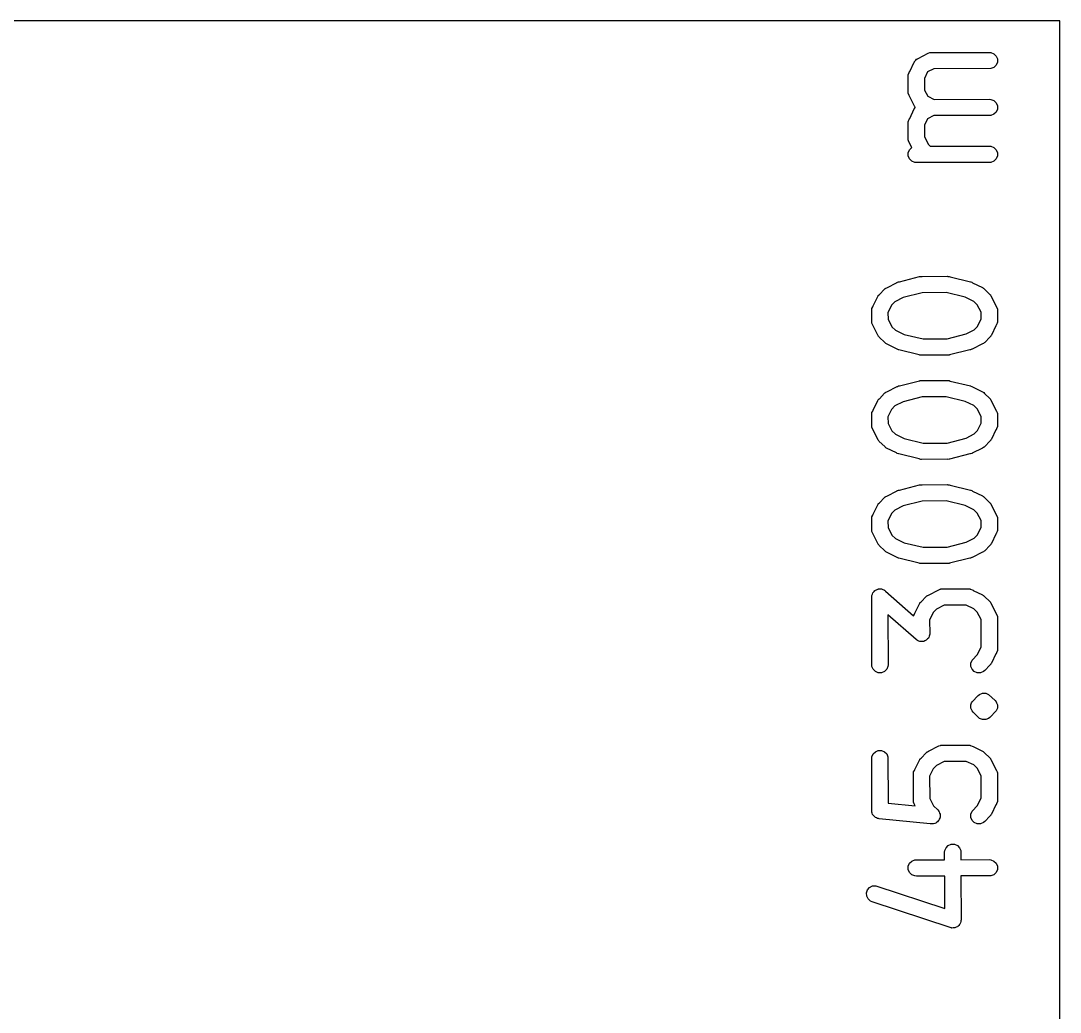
# Model space of a CAD drawing. Extents: x 87 to 387, y -217 to -84.
# Drawn here: x 227.28 to 236.78, y -167.71 to -158.65 of the extents above; entities that cross this region are included whole.
import ezdxf

# ---------------------------------------------------------------- set-up
doc = ezdxf.new("R2010")
doc.units = 0
doc.layers.add('BLACK', color=7, linetype='CONTINUOUS')

msp = doc.modelspace()

# ---------------------------------------------------------------- linework, layer by layer
at = {"layer": 'BLACK', "linetype": 'CONTINUOUS'}
for p, q in [((236.773823, -158.648098), (220.518925, -158.649724)), ((236.778044, -177.54999), (236.773823, -158.648098)), ((235.481071, -158.991872), (235.572456, -158.944813)), ((235.572456, -158.944813), (235.586187, -158.939558)), ((235.586187, -158.939558), (235.588876, -158.939366)), ((235.588876, -158.939366), (235.591365, -158.938336)), ((235.591365, -158.938336), (235.603856, -158.938302)), ((235.603856, -158.938302), (235.615377, -158.937484)), ((235.615377, -158.937484), (235.617721, -158.938265)), ((235.617721, -158.938265), (236.129807, -158.936895)), ((236.129807, -158.936895), (236.144439, -158.938336)), ((236.144439, -158.938336), (236.171475, -158.949535)), ((236.171475, -158.949535), (236.192167, -158.970227)), ((235.402002, -159.111862), (235.443677, -159.025973)), ((235.443677, -159.025973), (235.445217, -159.023526)), ((235.445217, -159.023526), (235.445602, -159.022372)), ((235.445602, -159.022372), (235.446848, -159.020934)), ((235.446848, -159.020934), (235.451509, -159.013531)), ((235.451509, -159.013531), (235.458611, -159.007371)), ((235.458611, -159.007371), (235.464775, -159.000264)), ((235.464775, -159.000264), (235.469774, -158.997689)), ((235.469774, -158.997689), (235.473617, -158.994357)), ((235.473617, -158.994357), (235.481071, -158.991872)), ((236.192167, -159.053563), (236.171475, -159.074255)), ((236.192167, -158.970227), (236.203366, -158.997263)), ((236.203366, -159.026527), (236.192167, -159.053563)), ((236.203366, -158.997263), (236.203366, -159.026527)), ((235.38814, -159.154753), (235.389581, -159.140121)), ((235.389581, -159.140121), (235.390612, -159.137631)), ((235.390612, -159.137631), (235.390803, -159.134944)), ((235.390803, -159.134944), (235.397108, -159.121949)), ((235.397108, -159.121949), (235.40078, -159.113085)), ((235.40078, -159.113085), (235.402002, -159.111862)), ((235.56544, -159.115709), (235.537011, -159.1743)), ((235.621476, -159.086853), (235.56544, -159.115709)), ((236.144439, -159.085454), (235.621476, -159.086853)), ((236.171475, -159.074255), (236.144439, -159.085454)), ((235.389344, -159.286382), (235.38814, -159.154753)), ((235.537011, -159.1743), (235.537996, -159.281932)), ((235.388729, -159.288229), (235.389344, -159.286382)), ((235.389454, -159.298443), (235.388729, -159.288229)), ((235.389581, -159.312242), (235.389454, -159.298443)), ((235.390612, -159.314731), (235.389581, -159.312242)), ((235.390803, -159.317419), (235.390612, -159.314731)), ((235.396058, -159.331151), (235.390803, -159.317419)), ((235.443117, -159.422535), (235.396058, -159.331151)), ((235.537996, -159.281932), (235.566954, -159.338166)), ((235.566954, -159.338166), (235.625998, -159.366815)), ((235.445602, -159.42999), (235.443117, -159.422535)), ((235.448934, -159.433832), (235.445602, -159.42999)), ((235.451509, -159.438832), (235.448934, -159.433832)), ((235.625998, -159.366815), (236.129807, -159.365467)), ((236.129807, -159.365467), (236.144439, -159.366908)), ((236.144439, -159.366908), (236.171475, -159.378107)), ((236.171475, -159.378107), (236.192167, -159.398799)), ((236.192167, -159.398799), (236.203366, -159.425835)), ((236.203366, -159.425835), (236.203366, -159.455099)), ((235.402002, -159.540433), (235.443677, -159.454545)), ((235.443677, -159.454545), (235.445217, -159.452097)), ((235.445217, -159.452097), (235.445602, -159.450944)), ((235.445602, -159.450944), (235.446847, -159.449507)), ((235.446847, -159.449507), (235.451509, -159.442102)), ((235.453394, -159.440467), (235.451509, -159.438832)), ((235.451509, -159.442102), (235.453394, -159.440467)), ((235.621476, -159.515425), (235.565441, -159.544281)), ((236.144439, -159.514026), (235.621476, -159.515425)), ((236.171475, -159.502827), (236.144439, -159.514026)), ((236.192167, -159.482135), (236.171475, -159.502827)), ((236.203366, -159.455099), (236.192167, -159.482135)), ((235.38814, -159.583324), (235.389581, -159.568692)), ((235.389344, -159.714953), (235.38814, -159.583324)), ((235.389581, -159.568692), (235.390612, -159.566202)), ((235.390612, -159.566202), (235.390803, -159.563515)), ((235.390803, -159.563515), (235.397107, -159.550521)), ((235.397107, -159.550521), (235.40078, -159.541656)), ((235.40078, -159.541656), (235.402002, -159.540433)), ((235.565441, -159.544281), (235.537011, -159.602871)), ((235.537011, -159.602871), (235.537996, -159.710503)), ((235.388729, -159.7168), (235.389344, -159.714953)), ((235.389454, -159.727014), (235.388729, -159.7168)), ((235.537996, -159.710503), (235.573454, -159.77936)), ((235.389581, -159.740813), (235.389454, -159.727014)), ((235.390612, -159.743302), (235.389581, -159.740813)), ((235.390803, -159.74599), (235.390612, -159.743302)), ((235.396058, -159.759722), (235.390803, -159.74599)), ((235.420657, -159.807492), (235.396058, -159.759722)), ((235.40078, -159.82737), (235.420657, -159.807492)), ((235.573454, -159.77936), (235.58984, -159.79518)), ((235.58984, -159.79518), (236.129807, -159.794038)), ((236.129807, -159.794038), (236.144439, -159.795479)), ((236.144439, -159.795479), (236.171475, -159.806678)), ((236.171475, -159.806678), (236.192167, -159.82737)), ((235.389581, -159.854406), (235.40078, -159.82737)), ((235.389581, -159.88367), (235.389581, -159.854406)), ((235.40078, -159.910706), (235.389581, -159.88367)), ((236.192167, -159.82737), (236.203366, -159.854406)), ((236.203366, -159.88367), (236.192167, -159.910706)), ((236.203366, -159.854406), (236.203366, -159.88367)), ((235.421472, -159.931398), (235.40078, -159.910706)), ((235.448508, -159.942597), (235.421472, -159.931398)), ((235.46314, -159.944038), (235.448508, -159.942597)), ((236.144439, -159.942597), (235.46314, -159.944038)), ((236.171475, -159.931398), (236.144439, -159.942597)), ((236.192167, -159.910706), (236.171475, -159.931398)), ((235.192187, -161.088743), (235.286742, -161.040052)), ((235.286742, -161.040052), (235.287811, -161.039642)), ((235.287811, -161.039642), (235.288247, -161.03932)), ((235.288247, -161.03932), (235.28949, -161.039)), ((235.28949, -161.039), (235.300473, -161.034797)), ((235.300473, -161.034797), (235.30787, -161.034271)), ((235.30787, -161.034271), (235.492569, -160.986754)), ((235.492569, -160.986754), (235.495105, -160.986378)), ((235.495105, -160.986378), (235.496127, -160.985956)), ((235.496127, -160.985956), (235.498041, -160.985945)), ((235.498041, -160.985945), (235.507113, -160.984604)), ((235.507113, -160.984604), (235.515458, -160.985845)), ((235.515458, -160.985845), (235.748854, -160.984515)), ((235.748854, -160.984515), (235.751407, -160.984766)), ((235.751407, -160.984766), (235.7525, -160.984604)), ((235.7525, -160.984604), (235.754371, -160.985058)), ((235.754371, -160.985058), (235.763486, -160.985956)), ((235.763486, -160.985956), (235.771154, -160.989132)), ((235.771154, -160.989132), (235.95752, -161.034373)), ((235.95752, -161.034373), (235.958599, -161.034758)), ((235.958599, -161.034758), (235.959139, -161.034797)), ((235.959139, -161.034797), (235.960346, -161.035382)), ((235.960346, -161.035382), (235.971366, -161.03932)), ((235.971366, -161.03932), (235.976877, -161.043404)), ((235.976877, -161.043404), (236.068109, -161.087671)), ((235.12467, -161.150755), (235.172012, -161.10172)), ((235.172012, -161.10172), (235.177761, -161.097001)), ((235.177761, -161.097001), (235.179061, -161.095503)), ((235.179061, -161.095503), (235.180474, -161.094775)), ((235.180474, -161.094775), (235.183377, -161.092393)), ((235.183377, -161.092393), (235.192187, -161.088743)), ((235.514956, -161.134491), (235.341584, -161.179094)), ((235.734629, -161.133238), (235.514956, -161.134491)), ((235.908147, -161.17536), (235.734629, -161.133238)), ((236.068109, -161.087671), (236.074405, -161.091634)), ((236.074405, -161.091634), (236.076235, -161.092392)), ((236.076235, -161.092392), (236.077406, -161.093523)), ((236.077406, -161.093523), (236.080552, -161.095503)), ((236.080552, -161.095503), (236.086183, -161.101996)), ((236.086183, -161.101996), (236.13522, -161.149338)), ((235.068669, -161.254719), (235.110344, -161.168831)), ((235.110344, -161.168831), (235.114308, -161.162531)), ((235.114308, -161.162531), (235.115066, -161.160704)), ((235.115066, -161.160704), (235.116196, -161.159533)), ((235.116196, -161.159533), (235.118176, -161.156388)), ((235.118176, -161.156388), (235.12467, -161.150755)), ((235.267103, -161.217448), (235.236859, -161.248775)), ((235.341584, -161.179094), (235.267103, -161.217448)), ((235.988164, -161.214186), (235.908147, -161.17536)), ((236.019492, -161.244431), (235.988164, -161.214186)), ((236.13522, -161.149338), (236.139938, -161.155087)), ((236.139938, -161.155087), (236.141438, -161.156388)), ((236.141438, -161.156388), (236.142165, -161.157801)), ((236.142165, -161.157801), (236.144548, -161.160704)), ((236.144548, -161.160704), (236.148197, -161.169514)), ((236.148197, -161.169514), (236.196889, -161.264069)), ((235.054807, -161.29761), (235.056248, -161.282978)), ((235.055912, -161.381916), (235.054807, -161.29761)), ((235.056248, -161.282978), (235.057279, -161.280488)), ((235.057279, -161.280488), (235.05747, -161.277801)), ((235.05747, -161.277801), (235.063774, -161.264807)), ((235.063774, -161.264807), (235.067447, -161.255942)), ((235.067447, -161.255942), (235.068669, -161.254719)), ((235.236859, -161.248775), (235.20381, -161.316885)), ((235.20381, -161.316885), (235.204599, -161.377046)), ((236.055014, -161.313411), (236.019492, -161.244431)), ((236.055803, -161.373572), (236.055014, -161.313411)), ((236.196889, -161.264069), (236.202144, -161.2778)), ((236.202144, -161.2778), (236.202335, -161.280489)), ((236.202335, -161.280489), (236.203366, -161.282978)), ((236.203366, -161.282978), (236.203559, -161.297719)), ((236.203559, -161.297719), (236.204218, -161.30699)), ((236.204218, -161.30699), (236.203701, -161.30854)), ((236.203701, -161.30854), (236.204807, -161.392848)), ((235.055396, -161.383467), (235.055912, -161.381916)), ((235.056054, -161.392736), (235.055396, -161.383467)), ((235.056248, -161.40748), (235.056054, -161.392736)), ((235.057279, -161.409969), (235.056248, -161.40748)), ((235.05747, -161.412657), (235.057279, -161.409969)), ((235.062725, -161.426389), (235.05747, -161.412657)), ((235.111417, -161.520945), (235.062725, -161.426389)), ((235.204599, -161.377046), (235.240121, -161.446027)), ((236.022755, -161.441681), (236.055803, -161.373572)), ((236.195836, -161.425656), (236.192167, -161.434516)), ((236.202144, -161.412658), (236.195836, -161.425656)), ((236.202335, -161.409968), (236.202144, -161.412658)), ((236.203366, -161.40748), (236.202335, -161.409968)), ((236.204807, -161.392848), (236.203366, -161.40748)), ((235.115066, -161.529754), (235.111417, -161.520945)), ((235.240121, -161.446027), (235.271449, -161.476272)), ((235.271449, -161.476272), (235.351465, -161.515097)), ((235.351465, -161.515097), (235.524983, -161.557219)), ((235.744656, -161.555966), (235.918028, -161.511363)), ((235.918028, -161.511363), (235.992509, -161.473008)), ((235.992509, -161.473008), (236.022755, -161.441681)), ((236.14927, -161.521627), (236.145305, -161.527926)), ((236.190945, -161.435737), (236.14927, -161.521627)), ((236.192167, -161.434516), (236.190945, -161.435737)), ((235.117448, -161.532656), (235.115066, -161.529754)), ((235.118176, -161.53407), (235.117448, -161.532656)), ((235.119674, -161.535369), (235.118176, -161.53407)), ((235.124393, -161.541119), (235.119674, -161.535369)), ((235.173428, -161.58846), (235.124393, -161.541119)), ((235.179061, -161.594955), (235.173428, -161.58846)), ((235.182206, -161.596934), (235.179061, -161.594955)), ((235.183377, -161.598065), (235.182206, -161.596934)), ((235.185204, -161.598822), (235.183377, -161.598065)), ((235.191504, -161.602787), (235.185204, -161.598822)), ((235.282736, -161.647055), (235.191504, -161.602787)), ((235.524983, -161.557219), (235.744656, -161.555966)), ((236.067423, -161.601715), (235.972871, -161.650406)), ((236.076235, -161.598066), (236.067423, -161.601715)), ((236.079139, -161.595682), (236.076235, -161.598066)), ((236.080552, -161.594955), (236.079139, -161.595682)), ((236.081851, -161.593456), (236.080552, -161.594955)), ((236.0876, -161.588739), (236.081851, -161.593456)), ((236.134941, -161.539703), (236.0876, -161.588739)), ((236.141438, -161.53407), (236.134941, -161.539703)), ((236.143417, -161.530924), (236.141438, -161.53407)), ((236.144548, -161.529754), (236.143417, -161.530924)), ((236.145305, -161.527926), (236.144548, -161.529754)), ((235.288247, -161.651138), (235.282736, -161.647055)), ((235.299262, -161.655073), (235.288247, -161.651138)), ((235.300473, -161.655661), (235.299262, -161.655073)), ((235.301013, -161.655699), (235.300473, -161.655661)), ((235.302093, -161.656085), (235.301013, -161.655699)), ((235.488458, -161.701325), (235.302093, -161.656085)), ((235.496127, -161.704502), (235.488458, -161.701325)), ((235.505241, -161.705399), (235.496127, -161.704502)), ((235.507113, -161.705854), (235.505241, -161.705399)), ((235.508205, -161.705691), (235.507113, -161.705854)), ((235.510759, -161.705943), (235.508205, -161.705691)), ((235.744154, -161.704612), (235.510759, -161.705943)), ((235.7525, -161.705854), (235.744154, -161.704612)), ((235.761571, -161.704512), (235.7525, -161.705854)), ((235.763486, -161.704502), (235.761571, -161.704512)), ((235.764507, -161.704079), (235.763486, -161.704502)), ((235.767044, -161.703704), (235.764507, -161.704079)), ((235.951742, -161.656186), (235.767044, -161.703704)), ((235.959139, -161.655661), (235.951742, -161.656186)), ((235.970121, -161.651458), (235.959139, -161.655661)), ((235.971366, -161.651138), (235.970121, -161.651458)), ((235.971801, -161.650815), (235.971366, -161.651138)), ((235.972871, -161.650406), (235.971801, -161.650815)), ((235.192187, -162.041124), (235.286742, -161.992433)), ((235.286742, -161.992433), (235.287811, -161.992023)), ((235.287811, -161.992023), (235.288247, -161.991701)), ((235.288247, -161.991701), (235.28949, -161.991381)), ((235.28949, -161.991381), (235.300473, -161.987178)), ((235.300473, -161.987178), (235.30787, -161.986652)), ((235.30787, -161.986652), (235.492569, -161.939135)), ((235.492569, -161.939135), (235.495105, -161.938759)), ((235.495105, -161.938759), (235.496127, -161.938337)), ((235.496127, -161.938337), (235.498041, -161.938326)), ((235.498041, -161.938326), (235.507113, -161.936985)), ((235.507113, -161.936985), (235.515458, -161.938226)), ((235.515458, -161.938226), (235.748854, -161.936896)), ((235.748854, -161.936896), (235.751407, -161.937147)), ((235.751407, -161.937147), (235.7525, -161.936985)), ((235.7525, -161.936985), (235.754371, -161.937439)), ((235.754371, -161.937439), (235.763486, -161.938337)), ((235.763486, -161.938337), (235.771154, -161.941513)), ((235.771154, -161.941513), (235.95752, -161.986754)), ((235.95752, -161.986754), (235.958599, -161.987139)), ((235.958599, -161.987139), (235.959139, -161.987178)), ((235.959139, -161.987178), (235.960346, -161.987763)), ((235.960346, -161.987763), (235.971366, -161.991701)), ((235.971366, -161.991701), (235.976877, -161.995785)), ((235.976877, -161.995785), (236.068109, -162.040052)), ((235.12467, -162.103136), (235.172012, -162.054101)), ((235.172012, -162.054101), (235.177761, -162.049382)), ((235.177761, -162.049382), (235.179061, -162.047884)), ((235.179061, -162.047884), (235.180474, -162.047156)), ((235.180474, -162.047156), (235.183377, -162.044774)), ((235.183377, -162.044774), (235.192187, -162.041124)), ((235.514956, -162.086872), (235.341584, -162.131475)), ((235.734629, -162.085619), (235.514956, -162.086872)), ((235.908147, -162.127741), (235.734629, -162.085619)), ((236.068109, -162.040052), (236.074405, -162.044015)), ((236.074405, -162.044015), (236.076235, -162.044773)), ((236.076235, -162.044773), (236.077406, -162.045904)), ((236.077406, -162.045904), (236.080552, -162.047884)), ((236.080552, -162.047884), (236.086183, -162.054377)), ((236.086183, -162.054377), (236.13522, -162.101719)), ((235.068669, -162.2071), (235.110344, -162.121212)), ((235.110344, -162.121212), (235.114308, -162.114912)), ((235.114308, -162.114912), (235.115066, -162.113085)), ((235.115066, -162.113085), (235.116196, -162.111914)), ((235.116196, -162.111914), (235.118176, -162.108769)), ((235.118176, -162.108769), (235.12467, -162.103136)), ((235.267103, -162.169829), (235.236859, -162.201156)), ((235.341584, -162.131475), (235.267103, -162.169829)), ((235.988164, -162.166567), (235.908147, -162.127741)), ((236.019492, -162.196812), (235.988164, -162.166567)), ((236.13522, -162.101719), (236.139938, -162.107468)), ((236.139938, -162.107468), (236.141438, -162.108769)), ((236.141438, -162.108769), (236.142165, -162.110182)), ((236.142165, -162.110182), (236.144548, -162.113085)), ((236.144548, -162.113085), (236.148197, -162.121895)), ((236.148197, -162.121895), (236.196889, -162.21645)), ((235.054807, -162.249991), (235.056248, -162.235359)), ((235.055912, -162.334297), (235.054807, -162.249991)), ((235.056248, -162.235359), (235.057279, -162.232869)), ((235.057279, -162.232869), (235.05747, -162.230182)), ((235.05747, -162.230182), (235.063774, -162.217188)), ((235.063774, -162.217188), (235.067447, -162.208323)), ((235.067447, -162.208323), (235.068669, -162.2071)), ((235.236859, -162.201156), (235.20381, -162.269266)), ((235.20381, -162.269266), (235.204599, -162.329427)), ((236.055014, -162.265792), (236.019492, -162.196812)), ((236.055803, -162.325953), (236.055014, -162.265792)), ((236.196889, -162.21645), (236.202144, -162.230181)), ((236.202144, -162.230181), (236.202335, -162.23287)), ((236.202335, -162.23287), (236.203366, -162.235359)), ((236.203366, -162.235359), (236.203559, -162.2501)), ((236.203559, -162.2501), (236.204218, -162.259371)), ((236.204218, -162.259371), (236.203701, -162.260921)), ((236.203701, -162.260921), (236.204807, -162.345229)), ((235.055396, -162.335848), (235.055912, -162.334297)), ((235.056054, -162.345117), (235.055396, -162.335848)), ((235.056248, -162.359861), (235.056054, -162.345117)), ((235.057279, -162.36235), (235.056248, -162.359861)), ((235.05747, -162.365038), (235.057279, -162.36235)), ((235.062725, -162.37877), (235.05747, -162.365038)), ((235.111417, -162.473326), (235.062725, -162.37877)), ((235.204599, -162.329427), (235.240121, -162.398408)), ((236.022755, -162.394062), (236.055803, -162.325953)), ((236.195836, -162.378037), (236.192167, -162.386897)), ((236.202144, -162.365039), (236.195836, -162.378037)), ((236.202335, -162.362349), (236.202144, -162.365039)), ((236.203366, -162.359861), (236.202335, -162.362349)), ((236.204807, -162.345229), (236.203366, -162.359861)), ((235.115066, -162.482135), (235.111417, -162.473326)), ((235.240121, -162.398408), (235.271449, -162.428653)), ((235.271449, -162.428653), (235.351465, -162.467478)), ((235.351465, -162.467478), (235.524983, -162.5096)), ((235.744656, -162.508347), (235.918028, -162.463744)), ((235.918028, -162.463744), (235.992509, -162.425389)), ((235.992509, -162.425389), (236.022755, -162.394062)), ((236.14927, -162.474008), (236.145305, -162.480307)), ((236.190945, -162.388118), (236.14927, -162.474008)), ((236.192167, -162.386897), (236.190945, -162.388118)), ((235.117448, -162.485037), (235.115066, -162.482135)), ((235.118176, -162.486451), (235.117448, -162.485037)), ((235.119674, -162.48775), (235.118176, -162.486451)), ((235.124393, -162.4935), (235.119674, -162.48775)), ((235.173428, -162.540841), (235.124393, -162.4935)), ((235.179061, -162.547336), (235.173428, -162.540841)), ((235.182206, -162.549315), (235.179061, -162.547336)), ((235.183377, -162.550446), (235.182206, -162.549315)), ((235.185204, -162.551203), (235.183377, -162.550446)), ((235.191504, -162.555168), (235.185204, -162.551203)), ((235.282736, -162.599436), (235.191504, -162.555168)), ((235.524983, -162.5096), (235.744656, -162.508347)), ((236.067423, -162.554096), (235.972871, -162.602787)), ((236.076235, -162.550447), (236.067423, -162.554096)), ((236.079139, -162.548063), (236.076235, -162.550447)), ((236.080552, -162.547336), (236.079139, -162.548063)), ((236.081851, -162.545837), (236.080552, -162.547336)), ((236.0876, -162.54112), (236.081851, -162.545837)), ((236.134941, -162.492084), (236.0876, -162.54112)), ((236.141438, -162.486451), (236.134941, -162.492084)), ((236.143417, -162.483305), (236.141438, -162.486451)), ((236.144548, -162.482135), (236.143417, -162.483305)), ((236.145305, -162.480307), (236.144548, -162.482135)), ((235.288247, -162.603519), (235.282736, -162.599436)), ((235.299262, -162.607454), (235.288247, -162.603519)), ((235.300473, -162.608042), (235.299262, -162.607454)), ((235.301013, -162.60808), (235.300473, -162.608042)), ((235.302093, -162.608466), (235.301013, -162.60808)), ((235.488458, -162.653706), (235.302093, -162.608466)), ((235.496127, -162.656883), (235.488458, -162.653706)), ((235.505241, -162.65778), (235.496127, -162.656883)), ((235.507113, -162.658235), (235.505241, -162.65778)), ((235.508205, -162.658072), (235.507113, -162.658235)), ((235.510759, -162.658324), (235.508205, -162.658072)), ((235.744154, -162.656993), (235.510759, -162.658324)), ((235.7525, -162.658235), (235.744154, -162.656993)), ((235.761571, -162.656893), (235.7525, -162.658235)), ((235.763486, -162.656883), (235.761571, -162.656893)), ((235.764507, -162.65646), (235.763486, -162.656883)), ((235.767044, -162.656085), (235.764507, -162.65646)), ((235.951742, -162.608567), (235.767044, -162.656085)), ((235.959139, -162.608042), (235.951742, -162.608567)), ((235.970121, -162.603839), (235.959139, -162.608042)), ((235.971366, -162.603519), (235.970121, -162.603839)), ((235.971801, -162.603196), (235.971366, -162.603519)), ((235.972871, -162.602787), (235.971801, -162.603196)), ((235.192187, -162.993505), (235.286742, -162.944814)), ((235.286742, -162.944814), (235.287811, -162.944404)), ((235.287811, -162.944404), (235.288247, -162.944082)), ((235.288247, -162.944082), (235.28949, -162.943762)), ((235.28949, -162.943762), (235.300473, -162.939559)), ((235.300473, -162.939559), (235.30787, -162.939033)), ((235.30787, -162.939033), (235.492569, -162.891516)), ((235.492569, -162.891516), (235.495105, -162.89114)), ((235.495105, -162.89114), (235.496127, -162.890718)), ((235.496127, -162.890718), (235.498041, -162.890707)), ((235.498041, -162.890707), (235.507113, -162.889366)), ((235.507113, -162.889366), (235.515458, -162.890607)), ((235.515458, -162.890607), (235.748854, -162.889277)), ((235.748854, -162.889277), (235.751407, -162.889528)), ((235.751407, -162.889528), (235.7525, -162.889366)), ((235.7525, -162.889366), (235.754371, -162.88982)), ((235.754371, -162.88982), (235.763486, -162.890718)), ((235.763486, -162.890718), (235.771154, -162.893894)), ((235.771154, -162.893894), (235.95752, -162.939135)), ((235.95752, -162.939135), (235.958599, -162.93952)), ((235.958599, -162.93952), (235.959139, -162.939559)), ((235.959139, -162.939559), (235.960346, -162.940144)), ((235.960346, -162.940144), (235.971366, -162.944082)), ((235.971366, -162.944082), (235.976877, -162.948166)), ((235.976877, -162.948166), (236.068109, -162.992433)), ((235.12467, -163.055517), (235.172012, -163.006482)), ((235.172012, -163.006482), (235.177761, -163.001763)), ((235.177761, -163.001763), (235.179061, -163.000265)), ((235.179061, -163.000265), (235.180474, -162.999537)), ((235.180474, -162.999537), (235.183377, -162.997155)), ((235.183377, -162.997155), (235.192187, -162.993505)), ((235.514956, -163.039253), (235.341584, -163.083856)), ((235.734629, -163.038), (235.514956, -163.039253)), ((235.908147, -163.080122), (235.734629, -163.038)), ((236.068109, -162.992433), (236.074405, -162.996396)), ((236.074405, -162.996396), (236.076235, -162.997154)), ((236.076235, -162.997154), (236.077406, -162.998285)), ((236.077406, -162.998285), (236.080552, -163.000265)), ((236.080552, -163.000265), (236.086183, -163.006758)), ((236.086183, -163.006758), (236.13522, -163.0541)), ((235.068669, -163.159481), (235.110344, -163.073593)), ((235.110344, -163.073593), (235.114308, -163.067293)), ((235.114308, -163.067293), (235.115066, -163.065466)), ((235.115066, -163.065466), (235.116196, -163.064295)), ((235.116196, -163.064295), (235.118176, -163.06115)), ((235.118176, -163.06115), (235.12467, -163.055517)), ((235.267103, -163.12221), (235.236859, -163.153537)), ((235.341584, -163.083856), (235.267103, -163.12221)), ((235.988164, -163.118948), (235.908147, -163.080122)), ((236.019492, -163.149193), (235.988164, -163.118948)), ((236.13522, -163.0541), (236.139938, -163.059849)), ((236.139938, -163.059849), (236.141438, -163.06115)), ((236.141438, -163.06115), (236.142165, -163.062563)), ((236.142165, -163.062563), (236.144548, -163.065466)), ((236.144548, -163.065466), (236.148197, -163.074276)), ((236.148197, -163.074276), (236.196889, -163.168831)), ((235.054807, -163.202372), (235.056248, -163.18774)), ((235.055912, -163.286678), (235.054807, -163.202372)), ((235.056248, -163.18774), (235.057279, -163.18525)), ((235.057279, -163.18525), (235.05747, -163.182563)), ((235.05747, -163.182563), (235.063774, -163.169569)), ((235.063774, -163.169569), (235.067447, -163.160704)), ((235.067447, -163.160704), (235.068669, -163.159481)), ((235.236859, -163.153537), (235.20381, -163.221647)), ((235.20381, -163.221647), (235.204599, -163.281808)), ((236.055014, -163.218173), (236.019492, -163.149193)), ((236.055803, -163.278334), (236.055014, -163.218173)), ((236.196889, -163.168831), (236.202144, -163.182562)), ((236.202144, -163.182562), (236.202335, -163.185251)), ((236.202335, -163.185251), (236.203366, -163.18774)), ((236.203366, -163.18774), (236.203559, -163.202481)), ((236.203559, -163.202481), (236.204218, -163.211752)), ((236.204218, -163.211752), (236.203701, -163.213302)), ((236.203701, -163.213302), (236.204807, -163.29761)), ((235.055396, -163.288229), (235.055912, -163.286678)), ((235.056054, -163.297498), (235.055396, -163.288229)), ((235.056248, -163.312242), (235.056054, -163.297498)), ((235.057279, -163.314731), (235.056248, -163.312242)), ((235.05747, -163.317419), (235.057279, -163.314731)), ((235.062725, -163.331151), (235.05747, -163.317419)), ((235.111417, -163.425707), (235.062725, -163.331151)), ((235.204599, -163.281808), (235.240121, -163.350789)), ((236.022755, -163.346443), (236.055803, -163.278334)), ((236.195836, -163.330418), (236.192167, -163.339278)), ((236.202144, -163.31742), (236.195836, -163.330418)), ((236.202335, -163.31473), (236.202144, -163.31742)), ((236.203366, -163.312242), (236.202335, -163.31473)), ((236.204807, -163.29761), (236.203366, -163.312242)), ((235.115066, -163.434516), (235.111417, -163.425707)), ((235.240121, -163.350789), (235.271449, -163.381034)), ((235.271449, -163.381034), (235.351465, -163.419859)), ((235.351465, -163.419859), (235.524983, -163.461981)), ((235.744656, -163.460728), (235.918028, -163.416125)), ((235.918028, -163.416125), (235.992509, -163.37777)), ((235.992509, -163.37777), (236.022755, -163.346443)), ((236.190945, -163.340499), (236.14927, -163.426389)), ((236.192167, -163.339278), (236.190945, -163.340499)), ((235.117448, -163.437418), (235.115066, -163.434516)), ((235.118176, -163.438832), (235.117448, -163.437418)), ((235.119674, -163.440131), (235.118176, -163.438832)), ((235.124393, -163.445881), (235.119674, -163.440131)), ((235.173428, -163.493222), (235.124393, -163.445881)), ((235.179061, -163.499717), (235.173428, -163.493222)), ((235.182206, -163.501696), (235.179061, -163.499717)), ((235.183377, -163.502827), (235.182206, -163.501696)), ((235.185204, -163.503584), (235.183377, -163.502827)), ((235.191504, -163.507549), (235.185204, -163.503584)), ((235.282736, -163.551817), (235.191504, -163.507549)), ((235.524983, -163.461981), (235.744656, -163.460728)), ((236.067423, -163.506477), (235.972871, -163.555168)), ((236.076235, -163.502828), (236.067423, -163.506477)), ((236.079139, -163.500444), (236.076235, -163.502828)), ((236.080552, -163.499717), (236.079139, -163.500444)), ((236.081851, -163.498218), (236.080552, -163.499717)), ((236.0876, -163.493501), (236.081851, -163.498218)), ((236.134941, -163.444465), (236.0876, -163.493501)), ((236.141438, -163.438832), (236.134941, -163.444465)), ((236.143417, -163.435686), (236.141438, -163.438832)), ((236.144548, -163.434516), (236.143417, -163.435686)), ((236.145305, -163.432688), (236.144548, -163.434516)), ((236.14927, -163.426389), (236.145305, -163.432688)), ((235.288247, -163.5559), (235.282736, -163.551817)), ((235.299262, -163.559835), (235.288247, -163.5559)), ((235.300473, -163.560423), (235.299262, -163.559835)), ((235.301013, -163.560461), (235.300473, -163.560423)), ((235.302093, -163.560847), (235.301013, -163.560461)), ((235.488458, -163.606087), (235.302093, -163.560847)), ((235.496127, -163.609264), (235.488458, -163.606087)), ((235.505241, -163.610161), (235.496127, -163.609264)), ((235.507113, -163.610616), (235.505241, -163.610161)), ((235.508205, -163.610453), (235.507113, -163.610616)), ((235.510759, -163.610705), (235.508205, -163.610453)), ((235.744154, -163.609374), (235.510759, -163.610705)), ((235.7525, -163.610616), (235.744154, -163.609374)), ((235.761571, -163.609274), (235.7525, -163.610616)), ((235.763486, -163.609264), (235.761571, -163.609274)), ((235.764507, -163.608841), (235.763486, -163.609264)), ((235.767044, -163.608466), (235.764507, -163.608841)), ((235.951742, -163.560948), (235.767044, -163.608466)), ((235.959139, -163.560423), (235.951742, -163.560948)), ((235.970121, -163.55622), (235.959139, -163.560423)), ((235.971366, -163.5559), (235.970121, -163.55622)), ((235.971801, -163.555577), (235.971366, -163.5559)), ((235.972871, -163.555168), (235.971801, -163.555577)), ((235.056248, -163.902026), (235.060911, -163.890768)), ((235.060911, -163.890768), (235.064813, -163.879231)), ((235.064813, -163.879231), (235.066478, -163.877326)), ((235.066478, -163.877326), (235.067447, -163.87499)), ((235.067447, -163.87499), (235.076057, -163.866379)), ((235.076057, -163.866379), (235.084083, -163.857207)), ((235.084083, -163.857207), (235.086352, -163.856084)), ((235.086352, -163.856084), (235.088139, -163.854298)), ((235.088139, -163.854298), (235.099389, -163.849637)), ((235.099389, -163.849637), (235.110315, -163.844235)), ((235.110315, -163.844235), (235.112838, -163.844066)), ((235.112838, -163.844066), (235.115175, -163.843099)), ((235.115175, -163.843099), (235.12736, -163.843099)), ((235.12736, -163.843099), (235.139513, -163.842289)), ((235.139513, -163.842289), (235.141908, -163.843099)), ((235.141908, -163.843099), (235.144439, -163.843099)), ((235.144439, -163.843099), (235.155696, -163.847762)), ((235.155696, -163.847762), (235.167234, -163.851664)), ((235.167234, -163.851664), (235.169158, -163.853338)), ((235.169158, -163.853338), (235.171475, -163.854298)), ((235.171475, -163.854298), (235.179607, -163.86243)), ((235.179607, -163.86243), (235.438401, -164.087613)), ((235.564329, -163.901917), (235.573139, -163.898267)), ((235.573139, -163.898267), (235.667694, -163.849576)), ((235.667694, -163.849576), (235.681425, -163.844321)), ((235.681425, -163.844321), (235.684114, -163.844129)), ((235.684114, -163.844129), (235.686603, -163.843099)), ((235.686603, -163.843099), (235.699672, -163.843024)), ((235.699672, -163.843024), (235.710615, -163.842247)), ((235.710615, -163.842247), (235.712724, -163.84295)), ((235.712724, -163.84295), (235.93933, -163.841658)), ((235.93933, -163.841658), (235.953962, -163.843099)), ((235.953962, -163.843099), (235.956451, -163.84413)), ((235.956451, -163.84413), (235.959139, -163.844321)), ((235.959139, -163.844321), (235.972132, -163.850625)), ((235.972132, -163.850625), (235.980998, -163.854298)), ((235.980998, -163.854298), (235.98222, -163.85552)), ((235.98222, -163.85552), (236.068109, -163.897195)), ((236.068109, -163.897195), (236.074405, -163.901158)), ((236.074405, -163.901158), (236.076235, -163.901916)), ((235.054807, -163.916658), (235.055569, -163.908919)), ((235.056248, -164.550337), (235.054807, -163.916658)), ((235.055438, -163.906952), (235.055896, -163.905596)), ((235.055569, -163.908919), (235.055438, -163.906952)), ((235.055896, -163.905596), (235.056248, -163.902026)), ((235.449621, -164.064243), (235.491296, -163.978355)), ((235.491296, -163.978355), (235.49526, -163.972055)), ((235.49526, -163.972055), (235.496018, -163.970228)), ((235.496018, -163.970228), (235.497148, -163.969057)), ((235.497148, -163.969057), (235.499128, -163.965912)), ((235.499128, -163.965912), (235.505622, -163.960279)), ((235.505622, -163.960279), (235.552964, -163.911244)), ((235.552964, -163.911244), (235.558713, -163.906525)), ((235.558713, -163.906525), (235.560013, -163.905027)), ((235.560013, -163.905027), (235.561426, -163.904299)), ((235.561426, -163.904299), (235.564329, -163.901917)), ((235.716806, -163.991569), (235.648055, -164.026972)), ((235.919542, -163.990413), (235.716806, -163.991569)), ((235.988164, -164.02371), (235.919542, -163.990413)), ((236.076235, -163.901916), (236.077406, -163.903047)), ((236.077406, -163.903047), (236.080552, -163.905027)), ((236.080552, -163.905027), (236.086183, -163.91152)), ((236.086183, -163.91152), (236.13522, -163.958862)), ((236.13522, -163.958862), (236.139938, -163.964611)), ((236.139938, -163.964611), (236.141438, -163.965912)), ((236.141438, -163.965912), (236.142165, -163.967325)), ((236.142165, -163.967325), (236.144548, -163.970228)), ((236.144548, -163.970228), (236.148197, -163.979038)), ((236.148197, -163.979038), (236.196889, -164.073593)), ((235.460958, -164.304218), (235.203771, -164.080433)), ((235.203771, -164.080433), (235.204807, -164.535705)), ((235.438401, -164.087613), (235.438422, -164.087325)), ((235.438422, -164.087325), (235.444726, -164.074331)), ((235.444726, -164.074331), (235.448399, -164.065466)), ((235.448399, -164.065466), (235.449621, -164.064243)), ((235.617811, -164.058299), (235.58463, -164.126681)), ((235.648055, -164.026972), (235.617811, -164.058299)), ((236.019492, -164.053955), (235.988164, -164.02371)), ((236.054881, -164.122677), (236.019492, -164.053955)), ((236.196889, -164.073593), (236.202144, -164.087324)), ((236.202144, -164.087324), (236.202335, -164.090013)), ((236.202335, -164.090013), (236.203366, -164.092502)), ((235.58463, -164.126681), (235.585759, -164.249991)), ((236.056082, -164.372996), (236.054881, -164.122677)), ((236.203366, -164.092502), (236.203427, -164.105393)), ((236.203427, -164.105393), (236.204218, -164.116514)), ((236.204218, -164.116514), (236.203491, -164.118693)), ((236.203491, -164.118693), (236.204807, -164.392848)), ((235.579654, -164.27588), (235.575753, -164.287418)), ((235.584318, -164.264623), (235.579654, -164.27588)), ((235.584669, -164.261052), (235.584318, -164.264623)), ((235.585128, -164.259697), (235.584669, -164.261052)), ((235.585759, -164.249991), (235.584996, -164.257729)), ((235.584996, -164.257729), (235.585128, -164.259697)), ((235.469091, -164.312351), (235.460958, -164.304218)), ((235.471407, -164.31331), (235.469091, -164.312351)), ((235.473332, -164.314985), (235.471407, -164.31331)), ((235.484869, -164.318886), (235.473332, -164.314985)), ((235.496127, -164.32355), (235.484869, -164.318886)), ((235.498658, -164.32355), (235.496127, -164.32355)), ((235.501053, -164.32436), (235.498658, -164.32355)), ((235.513206, -164.32355), (235.501053, -164.32436)), ((235.525391, -164.32355), (235.513206, -164.32355)), ((235.527727, -164.322582), (235.525391, -164.32355)), ((235.530251, -164.322414), (235.527727, -164.322582)), ((235.541176, -164.317011), (235.530251, -164.322414)), ((235.552427, -164.312351), (235.541176, -164.317011)), ((235.554213, -164.310564), (235.552427, -164.312351)), ((235.556483, -164.309442), (235.554213, -164.310564)), ((235.564508, -164.300269), (235.556483, -164.309442)), ((235.573119, -164.291659), (235.564508, -164.300269)), ((235.574087, -164.289322), (235.573119, -164.291659)), ((235.575753, -164.287418), (235.574087, -164.289322)), ((236.022755, -164.441681), (236.056082, -164.372996)), ((235.972208, -164.494037), (236.022755, -164.441681)), ((236.190945, -164.435737), (236.14927, -164.521627)), ((236.192167, -164.434516), (236.190945, -164.435737)), ((236.195836, -164.425656), (236.192167, -164.434516)), ((236.202144, -164.412658), (236.195836, -164.425656)), ((236.202335, -164.409968), (236.202144, -164.412658)), ((236.203366, -164.40748), (236.202335, -164.409968)), ((236.204807, -164.392848), (236.203366, -164.40748)), ((235.067447, -164.577373), (235.056248, -164.550337)), ((235.203366, -164.550337), (235.192167, -164.577373)), ((235.204807, -164.535705), (235.203366, -164.550337)), ((235.961009, -164.521073), (235.972208, -164.494037)), ((235.961009, -164.550336), (235.961009, -164.521073)), ((235.972207, -164.577372), (235.961009, -164.550336)), ((236.134941, -164.539703), (236.0876, -164.588739)), ((236.141438, -164.53407), (236.134941, -164.539703)), ((236.143417, -164.530924), (236.141438, -164.53407)), ((236.144548, -164.529754), (236.143417, -164.530924)), ((236.145305, -164.527926), (236.144548, -164.529754)), ((236.14927, -164.521627), (236.145305, -164.527926)), ((235.088139, -164.598065), (235.067447, -164.577373)), ((235.115175, -164.609264), (235.088139, -164.598065)), ((235.144439, -164.609264), (235.115175, -164.609264)), ((235.171475, -164.598065), (235.144439, -164.609264)), ((235.192167, -164.577373), (235.171475, -164.598065)), ((235.9929, -164.598065), (235.972207, -164.577372)), ((236.019936, -164.609264), (235.9929, -164.598065)), ((236.049199, -164.609264), (236.019936, -164.609264)), ((236.076235, -164.598066), (236.049199, -164.609264)), ((236.0876, -164.588739), (236.076235, -164.598066)), ((235.972208, -164.874989), (236.029155, -164.816005)), ((236.029155, -164.816005), (236.040521, -164.806677)), ((236.040521, -164.806677), (236.067557, -164.795479)), ((236.067557, -164.795479), (236.09682, -164.795479)), ((236.09682, -164.795479), (236.123854, -164.806677)), ((236.123854, -164.806677), (236.123856, -164.806678)), ((236.123856, -164.806678), (236.18284, -164.863624)), ((235.961009, -164.902025), (235.968612, -164.88367)), ((235.961009, -164.931288), (235.961009, -164.902025)), ((235.972207, -164.958324), (235.961009, -164.931288)), ((235.968612, -164.88367), (235.972207, -164.87499)), ((235.972207, -164.87499), (235.972208, -164.874989)), ((236.18284, -164.863624), (236.192167, -164.874989)), ((236.192167, -164.874989), (236.195763, -164.88367)), ((236.203366, -164.931289), (236.192167, -164.958325)), ((236.195763, -164.88367), (236.203366, -164.902026)), ((236.203366, -164.902026), (236.203366, -164.931289)), ((235.972208, -164.958325), (235.972207, -164.958324)), ((235.981536, -164.969691), (235.972208, -164.958325)), ((236.040521, -165.026637), (235.981536, -164.969691)), ((236.067557, -165.037835), (236.040521, -165.026637)), ((236.09682, -165.037835), (236.067557, -165.037835)), ((236.123856, -165.026636), (236.09682, -165.037835)), ((236.135221, -165.017309), (236.123856, -165.026636)), ((236.192167, -164.958325), (236.135221, -165.017309)), ((235.088139, -165.330488), (235.115175, -165.319289)), ((235.115175, -165.319289), (235.144439, -165.319289)), ((235.144439, -165.319289), (235.171475, -165.330488)), ((235.573139, -165.326838), (235.667694, -165.278147)), ((235.667694, -165.278147), (235.681425, -165.272892)), ((235.681425, -165.272892), (235.684114, -165.2727)), ((235.684114, -165.2727), (235.686603, -165.27167)), ((235.686603, -165.27167), (235.699672, -165.271595)), ((235.699672, -165.271595), (235.710615, -165.270818)), ((235.710615, -165.270818), (235.712724, -165.271521)), ((235.712724, -165.271521), (235.93933, -165.270229)), ((235.93933, -165.270229), (235.953962, -165.27167)), ((235.953962, -165.27167), (235.956451, -165.272701)), ((235.956451, -165.272701), (235.959139, -165.272892)), ((235.959139, -165.272892), (235.972132, -165.279196)), ((235.972132, -165.279196), (235.980998, -165.282869)), ((235.980998, -165.282869), (235.98222, -165.284091)), ((235.98222, -165.284091), (236.068109, -165.325766)), ((236.068109, -165.325766), (236.074405, -165.329729)), ((235.054807, -165.392848), (235.056248, -165.378216)), ((235.056195, -165.86589), (235.054807, -165.392848)), ((235.056248, -165.378216), (235.067447, -165.35118)), ((235.067447, -165.35118), (235.088139, -165.330488)), ((235.171475, -165.330488), (235.192167, -165.35118)), ((235.192167, -165.35118), (235.203366, -165.378216)), ((235.203366, -165.378216), (235.204611, -165.80235)), ((235.449621, -165.492814), (235.491296, -165.406926)), ((235.491296, -165.406926), (235.49526, -165.400626)), ((235.49526, -165.400626), (235.496018, -165.398799)), ((235.496018, -165.398799), (235.497148, -165.397628)), ((235.497148, -165.397628), (235.499128, -165.394483)), ((235.499128, -165.394483), (235.505622, -165.38885)), ((235.505622, -165.38885), (235.552964, -165.339815)), ((235.552964, -165.339815), (235.558713, -165.335096)), ((235.558713, -165.335096), (235.560013, -165.333598)), ((235.560013, -165.333598), (235.561426, -165.33287)), ((235.561426, -165.33287), (235.564329, -165.330488)), ((235.564329, -165.330488), (235.573139, -165.326838)), ((235.716806, -165.42014), (235.648055, -165.455543)), ((235.919542, -165.418984), (235.716806, -165.42014)), ((235.988164, -165.452281), (235.919542, -165.418984)), ((236.074405, -165.329729), (236.076235, -165.330487)), ((236.076235, -165.330487), (236.077406, -165.331618)), ((236.077406, -165.331618), (236.080552, -165.333598)), ((236.080552, -165.333598), (236.086183, -165.340091)), ((236.086183, -165.340091), (236.13522, -165.387433)), ((236.13522, -165.387433), (236.139938, -165.393182)), ((236.139938, -165.393182), (236.141438, -165.394483)), ((236.141438, -165.394483), (236.142165, -165.395896)), ((236.142165, -165.395896), (236.144548, -165.398799)), ((236.144548, -165.398799), (236.148197, -165.407609)), ((236.148197, -165.407609), (236.196889, -165.502164)), ((235.438231, -165.518583), (235.438422, -165.515896)), ((235.438422, -165.515896), (235.444726, -165.502902)), ((235.444726, -165.502902), (235.448399, -165.494037)), ((235.448399, -165.494037), (235.449621, -165.492814)), ((235.617811, -165.48687), (235.584514, -165.555492)), ((235.648055, -165.455543), (235.617811, -165.48687)), ((236.019492, -165.482526), (235.988164, -165.452281)), ((236.054895, -165.551276), (236.019492, -165.482526)), ((236.196889, -165.502164), (236.202144, -165.515895)), ((236.202144, -165.515895), (236.202335, -165.518584)), ((235.435759, -165.535705), (235.4372, -165.521073)), ((235.437051, -165.762309), (235.435759, -165.535705)), ((235.4372, -165.521073), (235.438231, -165.518583)), ((235.584514, -165.555492), (235.58567, -165.758228)), ((236.056051, -165.754012), (236.054895, -165.551276)), ((236.202335, -165.518584), (236.203366, -165.521073)), ((236.203366, -165.521073), (236.20344, -165.534142)), ((236.20344, -165.534142), (236.204218, -165.545085)), ((236.204218, -165.545085), (236.203514, -165.547194)), ((236.203514, -165.547194), (236.204807, -165.7738)), ((235.436348, -165.764419), (235.437051, -165.762309)), ((235.437125, -165.775361), (235.436348, -165.764419)), ((235.4372, -165.788432), (235.437125, -165.775361)), ((235.438231, -165.790921), (235.4372, -165.788432)), ((235.438422, -165.793609), (235.438231, -165.790921)), ((235.443677, -165.807341), (235.438422, -165.793609)), ((235.58567, -165.758228), (235.621073, -165.826979)), ((236.022755, -165.822633), (236.056051, -165.754012)), ((236.202144, -165.79361), (236.195836, -165.806608)), ((236.202335, -165.79092), (236.202144, -165.79361)), ((236.203366, -165.788432), (236.202335, -165.79092)), ((236.204807, -165.7738), (236.203366, -165.788432)), ((235.055157, -165.876278), (235.056195, -165.86589)), ((235.056236, -165.879856), (235.055157, -165.876278)), ((235.056248, -165.88367), (235.056236, -165.879856)), ((235.060442, -165.893796), (235.056248, -165.88367)), ((235.06361, -165.904294), (235.060442, -165.893796)), ((235.204611, -165.80235), (235.453547, -165.826509)), ((235.453547, -165.826509), (235.443677, -165.807341)), ((235.621073, -165.826979), (235.65903, -165.863624)), ((235.65903, -165.863624), (235.668357, -165.874989)), ((235.668357, -165.874989), (235.669802, -165.878477)), ((235.669802, -165.878477), (235.672194, -165.881401)), ((235.672194, -165.881401), (235.675361, -165.891898)), ((235.675361, -165.891898), (235.679556, -165.902025)), ((235.961009, -165.902025), (235.972208, -165.874989)), ((235.972208, -165.874989), (236.022755, -165.822633)), ((236.190945, -165.816689), (236.14927, -165.902579)), ((236.192167, -165.815468), (236.190945, -165.816689)), ((236.195836, -165.806608), (236.192167, -165.815468)), ((235.066001, -165.907217), (235.06361, -165.904294)), ((235.067447, -165.910706), (235.066001, -165.907217)), ((235.0752, -165.918459), (235.067447, -165.910706)), ((235.082141, -165.926942), (235.0752, -165.918459)), ((235.085467, -165.928726), (235.082141, -165.926942)), ((235.088139, -165.931398), (235.085467, -165.928726)), ((235.098268, -165.935593), (235.088139, -165.931398)), ((235.107928, -165.940776), (235.098268, -165.935593)), ((235.113452, -165.941883), (235.107928, -165.940776)), ((235.115175, -165.942597), (235.113452, -165.941883)), ((235.117012, -165.942597), (235.115175, -165.942597)), ((235.122344, -165.943666), (235.117012, -165.942597)), ((235.588112, -165.988868), (235.122344, -165.943666)), ((235.591365, -165.990216), (235.588112, -165.988868)), ((235.601995, -165.990216), (235.591365, -165.990216)), ((235.613237, -165.991307), (235.601995, -165.990216)), ((235.616853, -165.990216), (235.613237, -165.991307)), ((235.620628, -165.990216), (235.616853, -165.990216)), ((235.630752, -165.986022), (235.620628, -165.990216)), ((235.641253, -165.982854), (235.630752, -165.986022)), ((235.644177, -165.980461), (235.641253, -165.982854)), ((235.647664, -165.979017), (235.644177, -165.980461)), ((235.655412, -165.971268), (235.647664, -165.979017)), ((235.663901, -165.964323), (235.655412, -165.971268)), ((235.665686, -165.960994), (235.663901, -165.964323)), ((235.668357, -165.958324), (235.665686, -165.960994)), ((235.67255, -165.948199), (235.668357, -165.958324)), ((235.677735, -165.938536), (235.67255, -165.948199)), ((235.67811, -165.934776), (235.677735, -165.938536)), ((235.679556, -165.931288), (235.67811, -165.934776)), ((235.679556, -165.902025), (235.679556, -165.905801)), ((235.679556, -165.905801), (235.680647, -165.909417)), ((235.680647, -165.909417), (235.679556, -165.920326)), ((235.679556, -165.920326), (235.679556, -165.931288)), ((235.961009, -165.931288), (235.961009, -165.902025)), ((235.972207, -165.958324), (235.961009, -165.931288)), ((235.9929, -165.979017), (235.972207, -165.958324)), ((236.019936, -165.990216), (235.9929, -165.979017)), ((236.049199, -165.990216), (236.019936, -165.990216)), ((236.076235, -165.979018), (236.049199, -165.990216)), ((236.0876, -165.969691), (236.076235, -165.979018)), ((236.134941, -165.920655), (236.0876, -165.969691)), ((236.141438, -165.915022), (236.134941, -165.920655)), ((236.143417, -165.911876), (236.141438, -165.915022)), ((236.144548, -165.910706), (236.143417, -165.911876)), ((236.145305, -165.908878), (236.144548, -165.910706)), ((236.14927, -165.902579), (236.145305, -165.908878)), ((235.754805, -166.187631), (235.781841, -166.176432)), ((235.781841, -166.176432), (235.811105, -166.176432)), ((235.811105, -166.176432), (235.838141, -166.187631)), ((235.721473, -166.249991), (235.722914, -166.235359)), ((235.721629, -166.318711), (235.721473, -166.249991)), ((235.722914, -166.235359), (235.734113, -166.208323)), ((235.734113, -166.208323), (235.754805, -166.187631)), ((235.838141, -166.187631), (235.858833, -166.208323)), ((235.858833, -166.208323), (235.870032, -166.235359)), ((235.870032, -166.235359), (235.87022, -166.318397)), ((235.389581, -166.378216), (235.40078, -166.35118)), ((235.40078, -166.35118), (235.421472, -166.330488)), ((235.421472, -166.330488), (235.448508, -166.319289)), ((235.448508, -166.319289), (235.721629, -166.318711)), ((235.87022, -166.318397), (236.129807, -166.317848)), ((236.129807, -166.317848), (236.144439, -166.319289)), ((236.144439, -166.319289), (236.171475, -166.330488)), ((236.171475, -166.330488), (236.192167, -166.35118)), ((236.192167, -166.35118), (236.203366, -166.378216)), ((235.389581, -166.40748), (235.389581, -166.378216)), ((235.40078, -166.434516), (235.389581, -166.40748)), ((235.421472, -166.455208), (235.40078, -166.434516)), ((235.448508, -166.466407), (235.421472, -166.455208)), ((235.46314, -166.467848), (235.448508, -166.466407)), ((236.144439, -166.466407), (235.870558, -166.466986)), ((236.171475, -166.455208), (236.144439, -166.466407)), ((236.192167, -166.434516), (236.171475, -166.455208)), ((236.203366, -166.40748), (236.192167, -166.434516)), ((236.203366, -166.378216), (236.203366, -166.40748)), ((235.036205, -166.571693), (235.062378, -166.558607)), ((235.062378, -166.558607), (235.091568, -166.556532)), ((235.091568, -166.556532), (235.722645, -166.765575)), ((235.721967, -166.4673), (235.46314, -166.467848)), ((235.722645, -166.765575), (235.721967, -166.4673)), ((235.870558, -166.466986), (235.871473, -166.869038)), ((235.007777, -166.621563), (235.017031, -166.5938)), ((235.009852, -166.650753), (235.007777, -166.621563)), ((235.022938, -166.676926), (235.009852, -166.650753)), ((235.017031, -166.5938), (235.036205, -166.571693)), ((235.045045, -166.6961), (235.022938, -166.676926)), ((235.058471, -166.702094), (235.045045, -166.6961)), ((235.771146, -166.938167), (235.058471, -166.702094)), ((235.781841, -166.942597), (235.771146, -166.938167)), ((235.813596, -166.941564), (235.811105, -166.942597)), ((235.816282, -166.941374), (235.813596, -166.941564)), ((235.827029, -166.936), (235.816282, -166.941374)), ((235.838141, -166.931398), (235.827029, -166.936)), ((235.840046, -166.929492), (235.838141, -166.931398)), ((235.842456, -166.928288), (235.840046, -166.929492)), ((235.85033, -166.919208), (235.842456, -166.928288)), ((235.858833, -166.910706), (235.85033, -166.919208)), ((235.859864, -166.908215), (235.858833, -166.910706)), ((235.86163, -166.90618), (235.859864, -166.908215)), ((235.86543, -166.894779), (235.86163, -166.90618)), ((235.870032, -166.88367), (235.86543, -166.894779)), ((235.870408, -166.879843), (235.870032, -166.88367)), ((235.870884, -166.878418), (235.870408, -166.879843)), ((235.871473, -166.869038), (235.870743, -166.876443)), ((235.870743, -166.876443), (235.870884, -166.878418)), ((235.78452, -166.942597), (235.781841, -166.942597)), ((235.787092, -166.943449), (235.78452, -166.942597)), ((235.799077, -166.942597), (235.787092, -166.943449)), ((235.811105, -166.942597), (235.799077, -166.942597))]:
    msp.add_line(p, q, dxfattribs=at)

doc.saveas('drawing.dxf')
